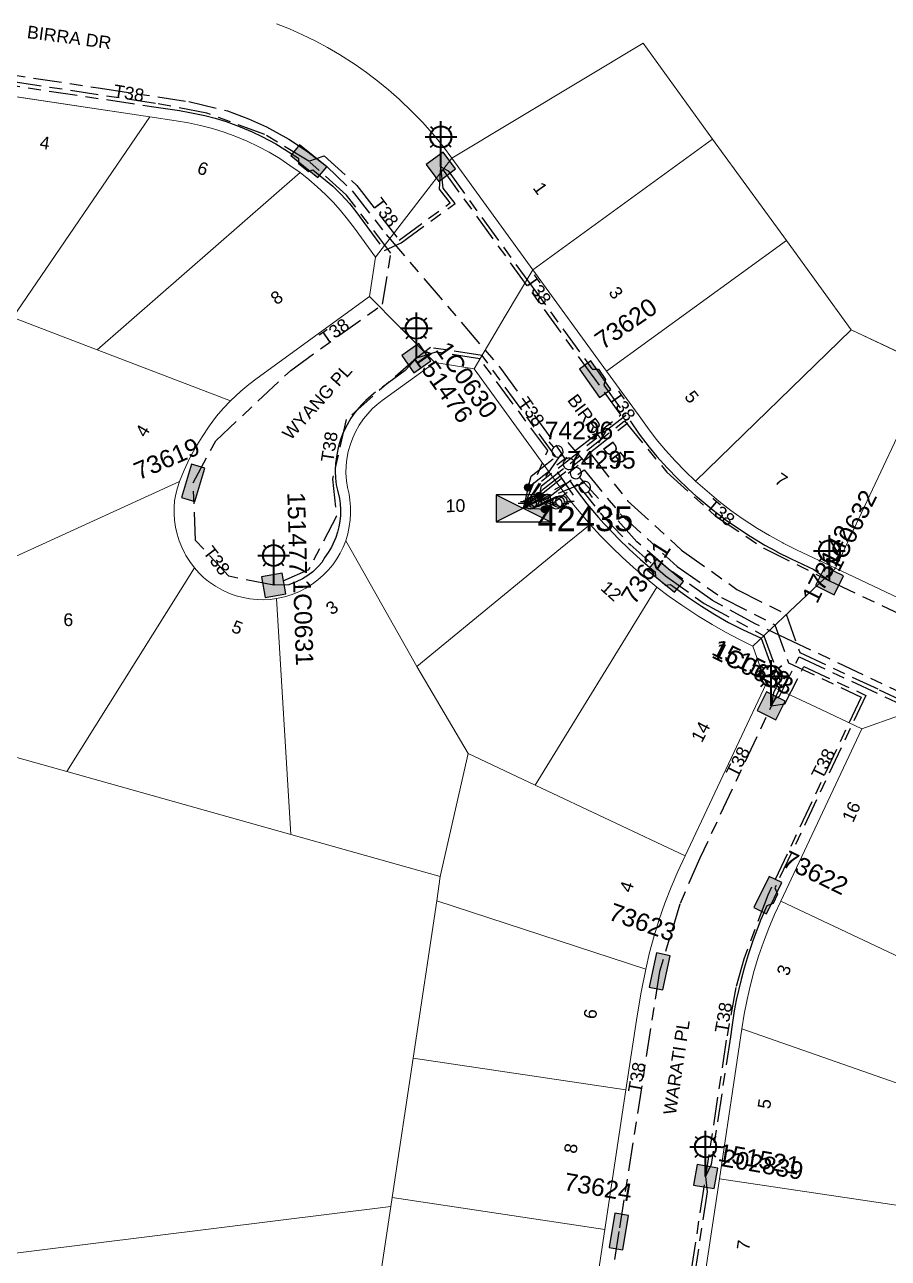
# Model space of a CAD drawing. Header units: metres. Extents: x 299834 to 302538, y 6172833 to 6174390.
# Drawn here: x 300978.9 to 301101.4, y 6173409.2 to 6173584.1 of the extents above; entities that cross this region are included whole.
import ezdxf
from ezdxf.enums import TextEntityAlignment as Align

# ---------------------------------------------------------------- set-up
doc = ezdxf.new("R2010")
doc.units = ezdxf.units.M
doc.linetypes.add('Cable Exist UG', pattern=[8.2, 4, -1.2, 1.8, -1.2])
doc.layers.get('0').update_dxf_attribs({"color": 6})
doc.layers.add('Cadastre Land Parcels_SP_EXT', color=9, linetype='Continuous', lineweight=5)
doc.layers.add('Cadastre Roads_SP_EXT', color=9, linetype='Continuous', lineweight=5)
for name, color, linetype in [('Equip_HV_EXT', 7, 'Continuous'), ('Equip_LV_EXT', 7, 'Continuous'), ('Equip_SP_SL_EXT', 7, 'Continuous'), ('Mains_HV_EXT', 7, 'Continuous'), ('Mains_LV_EXT', 7, 'Continuous'), ('Mains_SL_EXT', 7, 'Continuous'), ('Sub_SP_EXT', 7, 'Continuous'), ('SupportsUG_SP_LV_EXT', 7, 'Continuous'), ('SupportsUG_SP_LV_SL_EXT', 7, 'Continuous')]:
    doc.layers.add(name, color=color, linetype=linetype)
doc.styles.add('COLUMN_LABEL', font='arial.ttf')
doc.styles.add('iecARIAL', font='arial.ttf', dxfattribs={"height": 2})
doc.styles.add('POLE_LABEL', font='arial.ttf')
doc.styles.get("Standard").update_dxf_attribs({"font": 'arial.ttf'})
doc.styles.add('SWITCH_LABEL', font='arial.ttf', dxfattribs={"height": 2.5})

# ---------------------------------------------------------------- blocks, each defined once
blk = doc.blocks.new('SUB_PADMOUNT_EXT')
for points in [[(0, 0), (-3.84, 1.92), (-3.84, -1.92)], [(0, 0), (3.84, 1.92), (3.84, -1.92)]]:
    blk.add_hatch(color=256).paths.add_polyline_path(points)
for p, q in [((3.84, 1.92), (-3.84, -1.92)), ((-3.84, 1.92), (3.84, -1.92))]:
    blk.add_line(p, q)
blk.add_lwpolyline([(-3.84, -1.92), (3.84, -1.92), (3.84, 1.92), (-3.84, 1.92)], close=True)
for tag, height, flags, p in [('ASSET_NUM', 3.5, 8, (2, 2)), ('STREET_CODE', 0.2, 9, (1.5, 0)), ('CONSTRUCTED_VOLTAGE', 0.2, 9, (1.5, -0.2)), ('OPERATING_VOLTAGE', 0.2, 9, (1.5, -0.6)), ('ORIENTATION', 0.2, 9, (1.5, -0.8)), ('OWNED_BY', 0.2, 9, (1.5, -1)), ('OPERATED_BY', 0.2, 9, (1.5, -1.2)), ('SECONDARY_VOLTAGE', 0.2, 9, (1.5, -1.6)), ('STATE', 0.2, 9, (1.5, -1.8)), ('NO_PHASES', 0.2, 9, (1.5, -0.4)), ('MAINTAINED_BY', 0.2, 9, (1.5, -1.4)), ('SUBSTATION_TYPE', 0.2, 9, (1.5, -2.2)), ('STREETNAME', 0.2, 9, (1.5, -3)), ('SUBURB', 0.2, 9, (1.5, -3.2)), ('PARENT', 0.2, 9, (1.5, -2)), ('USAGE', 0.2, 9, (1.5, -2.4)), ('LEGEND', 0.2, 9, (1.5, -2.6)), ('LOCATION', 0.2, 9, (1.5, -2.8)), ('NOTES', 0.2, 9, (1.5, -3.4)), ('Z', 0.2, 1, (1.5, -3.6))]:
    blk.add_attdef(tag, text='', height=height, dxfattribs=dict(flags=flags)).set_placement(p, align=Align.MIDDLE_LEFT)
blk = doc.blocks.new('COLUMN_EXT')
blk.add_hatch(color=256).paths.add_polyline_path([(-1.49, 1.48), (-1.49, -1.49), (1.48, -1.49), (1.48, 1.48)])
blk.add_lwpolyline([(-1.49, -1.49), (1.48, -1.49), (1.48, 1.48), (-1.49, 1.48)], close=True)
for tag, height, style, flags, p in [('ASSET_NUM', 2.5, 'COLUMN_LABEL', 8, (2, 2)), ('STRUCTURE_PLANT_NUMBER', 0.2, 'POLE_LABEL', 9, (1.81, 0.03)), ('STREET_CODE', 0.2, 'COLUMN_LABEL', 9, (1.81, -0.2))]:
    blk.add_attdef(tag, text='', height=height, dxfattribs=dict(style=style, flags=flags)).set_placement(p, align=Align.MIDDLE_LEFT)
at = {"flags": 9}
for tag, p in [('COLUMN_TYPE', (1.81, -0.4)), ('OWNED_BY', (1.81, -0.6)), ('STATE', (1.81, -0.8)), ('USAGE', (1.81, -1)), ('STREETNAME', (1.81, -1.6)), ('SUBURB', (1.81, -1.8)), ('LEGEND', (1.81, -1.2)), ('LOCATION', (1.81, -1.4)), ('NOTES', (1.81, -2))]:
    blk.add_attdef(tag, text='', height=0.2, dxfattribs=at).set_placement(p, align=Align.MIDDLE_LEFT)
at = {"flags": 1}
blk.add_attdef('Z', (1.81, -2.35), '', height=0.2, dxfattribs=at)
blk = doc.blocks.new('PILLAR_EXT')
blk.add_hatch(color=256).paths.add_polyline_path([(-2.475, 0.99), (-2.475, -0.99), (2.475, -0.99), (2.475, 0.99)])
blk.add_lwpolyline([(-2.475, -0.99), (2.475, -0.99), (2.475, 0.99), (-2.475, 0.99)], close=True)
at = {"style": 'iecARIAL', "flags": 8}
blk.add_attdef('ASSET_NUM', (1.5, 3.5), '', height=2.5, dxfattribs=at)
for tag, p, flags in [('OWNED_BY', (0, -0.2), 9), ('STATE', (0, -0.4), 9), ('SUPPORT_TYPE', (0, -0.6), 9), ('STREETNAME', (0, -1.8), 9), ('USAGE', (0, -0.8), 9), ('LEGEND', (0, -1), 9), ('LOCATION', (0, -1.2), 9), ('NOTES', (0, -1.4), 9), ('PARENT', (0, -1.6), 9), ('SUBURB', (0, -2), 1)]:
    blk.add_attdef(tag, p, '', height=0.2, dxfattribs=dict(flags=flags))
blk = doc.blocks.new('SL_LANTERN_EXT')
at = {"lineweight": 40}
for p, q in [((-1.46, 5.68), (-1.06, 5.28)), ((0, 1.97), (0, 6.47)), ((1.46, 5.68), (1.06, 5.28)), ((-2.25, 4.22), (2.25, 4.22)), ((-1.46, 2.76), (-1.06, 3.16)), ((0, 0), (0, 2.72)), ((1.46, 2.76), (1.06, 3.16))]:
    blk.add_line(p, q, dxfattribs=at)
blk.add_circle((0, 4.22), 1.5, dxfattribs=at)
at = {"style": 'iecARIAL', "flags": 8}
blk.add_attdef('ASSET_NUM', (1.5, 1.5), '', height=2.5, dxfattribs=at)
for tag, p, height, flags in [('OPERATING_VOLTAGE', (0.98, -1.65), 0.2, 9), ('ORIENTATION', (0.98, -1.85), 0.2, 9), ('CONSTRUCTED_VOLTAGE', (0.98, -0.65), 0.2, 9), ('CONTROL_TYPE', (0.98, -0.85), 0.2, 9), ('LANTERN_PURPOSE', (0.98, -1.05), 0.2, 9), ('LANTERN_TYPE', (0.98, -1.25), 0.2, 9), ('NO_PHASES', (0.98, -1.45), 0.2, 9), ('LNUMBER', (2.18, -3.25), 2.5, 8), ('OWNED_BY', (0.98, -2.05), 0.2, 9), ('STATE', (0.98, -2.25), 0.2, 9), ('USAGE', (0.98, -2.45), 0.2, 9), ('CEXIST', (0.98, -2.65), 0.2, 9), ('CNEW', (0.98, -2.85), 0.2, 9), ('CNUMBER', (0.98, -3.05), 0.2, 9), ('CREMOVE', (0.98, -3.25), 0.2, 9), ('CREPLACE', (0.98, -3.45), 0.2, 9), ('LKINGHEIGHT', (0.98, -3.65), 0.2, 9), ('LBRACKET', (0.98, -3.85), 0.2, 9), ('LBRACKETVOCAB', (0.98, -4.05), 0.2, 9), ('LCATEGORY', (0.98, -4.25), 0.2, 9), ('LCHARGE1', (0.98, -4.45), 0.2, 9), ('LCHARGE1PERCENT', (0.98, -4.65), 0.2, 9), ('LCHARGE2', (0.98, -4.85), 0.2, 9), ('LCHARGE2PERCENT', (0.98, -5.05), 0.2, 9), ('LCHARGE3', (0.98, -5.25), 0.2, 9), ('LCHARGE3PERCENT', (0.98, -5.45), 0.2, 9), ('LEXIST', (0.98, -5.65), 0.2, 9), ('LLAMP', (0.98, -5.85), 0.2, 9), ('LLAMPVOCAB', (0.98, -6.05), 0.2, 9), ('LMAST', (0.98, -6.25), 0.2, 9), ('LMASTVOCAB', (0.98, -6.45), 0.2, 9), ('LNEW', (0.98, -6.65), 0.2, 9), ('LANTNUMBER', (0.98, -6.85), 0.2, 9), ('LOUTREACH', (0.98, -7.25), 0.2, 9), ('LOUTREACHVOCAB', (0.98, -7.45), 0.2, 9), ('LRATECODE', (0.98, -7.65), 0.2, 9), ('LREMOVE', (0.98, -7.85), 0.2, 9), ('LREPLACE', (0.98, -8.05), 0.2, 9), ('LTYPE', (0.98, -8.25), 0.2, 9), ('LTYPEVOCAB', (0.98, -8.45), 0.2, 9), ('LEGEND', (0.98, -8.65), 0.2, 9), ('LOCATION', (0.98, -8.85), 0.2, 9), ('STREETNAME', (0.98, -9.25), 0.2, 9), ('SUBURB', (0.98, -9.45), 0.2, 1), ('NOTES', (0.98, -9.05), 0.2, 9)]:
    blk.add_attdef(tag, p, '', height=height, dxfattribs=dict(flags=flags))
blk = doc.blocks.new('LV_UG_DFUSE_CLOSED_EXT')
for points in [[(1, 0), (0, 0)], [(5.04, 0.73), (2.16, -0.72)], [(5.05, -0.71), (2.16, 0.72)], [(6.2, 0.01), (7.2, 0.01)]]:
    blk.add_lwpolyline(points)
for centre in [(1.8, 0), (5.4, 0.01)]:
    blk.add_circle(centre, 0.8)
at = {"flags": 9}
for tag, p in [('ACTUAL_STATUS', (0, 0)), ('CONSTRUCTED_VOLTAGE', (0, -0.2)), ('OPERATING_VOLTAGE', (0, -0.6)), ('ORIENTATION', (0, -0.8)), ('STATE', (0, -1)), ('SWITCH_TYPE', (0, -1.2)), ('NO_PHASES', (0, -0.4)), ('USAGE', (0, -1.4)), ('NOTES', (0, -1.6))]:
    blk.add_attdef(tag, text='', height=0.2, dxfattribs=at).set_placement(p, align=Align.MIDDLE_LEFT)
at = {"flags": 1}
blk.add_attdef('Z', (0, 0), '', height=0.2, dxfattribs=at)
blk = doc.blocks.new('SWG_HOLEC_SU_EXT')
blk.add_line((1.8, -2), (5.8, -2))
for points in [[(1, 0), (0, 0)], [(6.6, 0), (7.6, 0)]]:
    blk.add_lwpolyline(points)
for points in [[(1.8, -0.8, 1), (1.8, 0.8, 1)], [(5.8, -0.8, 1), (5.8, 0.8, 1)]]:
    blk.add_lwpolyline(points, format="xyb", close=True)
at = {"style": 'SWITCH_LABEL', "flags": 8}
blk.add_attdef('ASSET_NUM', text='', height=2.5, rotation=179.9544, dxfattribs=at).set_placement((-2.4, 0), align=Align.MIDDLE_LEFT)
at = {"flags": 1}
blk.add_attdef('Z', (0, 0), '', height=0.2, dxfattribs=at)
at = {"flags": 9}
for tag, p in [('ACTUAL_STATUS', (0, -0.4)), ('CONSTRUCTED_VOLTAGE', (0, -0.6)), ('OPERATING_VOLTAGE', (0, -1)), ('ORIENTATION', (0, -1.2)), ('OWNED_BY', (0, -1.4)), ('STATE', (0, -1.8)), ('NO_PHASES', (0, -0.8)), ('PARENT', (0, -1.6)), ('SWITCH_TYPE', (0, -2)), ('STREETNAME', (0, -2.6)), ('SUBURB', (0, -2.8)), ('USAGE', (0, -2.2)), ('LOCATION', (0, -2.4)), ('NOTES', (0, -3))]:
    blk.add_attdef(tag, text='', height=0.2, dxfattribs=at).set_placement(p, align=Align.MIDDLE_LEFT)
at = {"style": 'SWITCH_LABEL', "flags": 9}
blk.add_attdef('STREET_CODE', text='', height=0.2, dxfattribs=at).set_placement((0, -0.2), align=Align.MIDDLE_LEFT)
blk = doc.blocks.new('CONNECTOR_NODE_EXT')
h = blk.add_hatch(color=256)
edge = h.paths.add_edge_path()
edge.add_arc((0, 0), 0.5, 0, 360)
blk.add_circle((0, 0), 0.5)
at = {"flags": 1}
blk.add_attdef('Z', (0, 0), '', height=0.2, dxfattribs=at)
at = {"flags": 9}
for tag, p in [('CONNECTOR_TYPE', (0, 0)), ('CONSTRUCTED_VOLTAGE', (0, -0.2)), ('OPERATING_VOLTAGE', (0, -0.6)), ('ORIENTATION', (0, -0.8)), ('SUBTYPE', (0, -1)), ('NO_PHASES', (0, -0.4)), ('USAGE', (0, -1.2)), ('NOTES', (0, -1.4))]:
    blk.add_attdef(tag, text='', height=0.2, dxfattribs=at).set_placement(p, align=Align.MIDDLE_LEFT)

msp = doc.modelspace()

# ---------------------------------------------------------------- linework, layer by layer
at = {"layer": 'Cadastre Land Parcels_SP_EXT', "linetype": 'Continuous'}
for p, q in [((301014.65, 6173584.23), (301016.49, 6173583.49)), ((301016.49, 6173583.49), (301018.31, 6173582.68)), ((301018.31, 6173582.68), (301020.09, 6173581.81)), ((301020.09, 6173581.81), (301021.84, 6173580.87)), ((301021.84, 6173580.87), (301023.55, 6173579.87)), ((301039.51, 6173565.18), (301066.61, 6173581.46)), ((301066.61, 6173581.46), (301076.47, 6173567.88)), ((301023.55, 6173579.87), (301025.78, 6173578.45)), ((301025.78, 6173578.45), (301027.4, 6173577.3)), ((301027.4, 6173577.3), (301028.99, 6173576.11)), ((301028.99, 6173576.11), (301030.52, 6173574.85)), ((301030.52, 6173574.85), (301032.02, 6173573.54)), ((301032.02, 6173573.54), (301033.93, 6173571.72)), ((301033.93, 6173571.72), (301035.31, 6173570.29)), ((301035.31, 6173570.29), (301037.06, 6173568.31)), ((301037.06, 6173568.31), (301038.31, 6173566.77)), ((301038.31, 6173566.77), (301039.51, 6173565.18)), ((301076.47, 6173567.88), (301086.92, 6173553.5)), ((301086.92, 6173553.5), (301096.11, 6173540.84)), ((301096.11, 6173540.84), (301107.33, 6173535.55))]:
    msp.add_line(p, q, dxfattribs=at)
for points in [[(301076.47, 6173567.88), (301066.61, 6173581.46), (301039.51, 6173565.18), (301050.99, 6173549.37), (301076.47, 6173567.88)], [(300996.68, 6173571.04), (300971.47, 6173574.82), (300962.42, 6173544.83), (300977.25, 6173542.61), (300996.68, 6173571.04)], [(301017.97, 6173563.14), (301016.54, 6173564.16), (301015.08, 6173565.12), (301013.58, 6173566.01), (301012.03, 6173566.82), (301010.45, 6173567.57), (301008.84, 6173568.25), (301007.2, 6173568.85), (301005.54, 6173569.37), (301003.85, 6173569.82), (301002.14, 6173570.2), (301000.42, 6173570.49), (300996.68, 6173571.04), (300977.25, 6173542.61), (300989.2, 6173538.02), (301017.97, 6173563.14)], [(301086.92, 6173553.5), (301076.47, 6173567.88), (301050.99, 6173549.37), (301061.44, 6173534.98), (301086.92, 6173553.5)], [(301009.56, 6173532.13), (301010.71, 6173533.1), (301011.9, 6173534.01), (301027.81, 6173545.56), (301028.69, 6173551.15), (301025.67, 6173555.25), (301024.72, 6173556.52), (301023.72, 6173557.74), (301022.66, 6173558.92), (301021.56, 6173560.05), (301020.4, 6173561.13), (301019.2, 6173562.16), (301017.97, 6173563.14), (300989.2, 6173538.02), (301008.11, 6173530.76), (301009.56, 6173532.13)], [(301096.11, 6173540.84), (301086.92, 6173553.5), (301061.44, 6173534.98), (301066.04, 6173528.65), (301067.23, 6173526.98), (301068.48, 6173525.36), (301069.79, 6173523.79), (301071.15, 6173522.27), (301072.58, 6173520.81), (301074.05, 6173519.41), (301096.11, 6173540.84)], [(300976.51, 6173508.19), (301000.86, 6173519.32), (301001.55, 6173520.97), (301002.31, 6173522.58), (301003.16, 6173524.16), (301004.08, 6173525.68), (301005.07, 6173527.17), (301006.14, 6173528.59), (301007.09, 6173529.71), (301008.11, 6173530.76), (300989.2, 6173538.02), (300977.25, 6173542.61), (300970.63, 6173525.4), (300970.16, 6173508.05), (300970.09, 6173505.25), (300976.51, 6173508.19)], [(301095.65, 6173510.77), (301107.33, 6173535.55), (301096.11, 6173540.84), (301074.05, 6173519.41), (301075.67, 6173517.95), (301077.34, 6173516.57), (301079.07, 6173515.24), (301080.66, 6173514.11), (301082.84, 6173512.68), (301084.53, 6173511.68), (301086.44, 6173510.63), (301086.47, 6173510.61), (301088.45, 6173509.61), (301093.9, 6173507.06), (301095.65, 6173510.77)], [(301054.92, 6173509.83), (301059.1, 6173513.26), (301056.81, 6173515.97), (301054.65, 6173518.79), (301042.64, 6173535.33), (301037.06, 6173536.21), (301029.63, 6173530.82), (301028.89, 6173530.25), (301028.2, 6173529.62), (301027.56, 6173528.94), (301026.97, 6173528.21), (301026.36, 6173527.32), (301025.82, 6173526.37), (301025.43, 6173525.52), (301025.1, 6173524.65), (301024.81, 6173523.6), (301024.6, 6173522.53), (301024.5, 6173521.6), (301024.48, 6173520.51), (301024.54, 6173519.43), (301024.7, 6173518.48), (301024.93, 6173517.54), (301025.01, 6173516.68), (301025.1, 6173515.75), (301025.12, 6173514.82), (301025.06, 6173513.89), (301024.94, 6173512.97), (301024.73, 6173511.93), (301024.45, 6173510.91), (301025.2, 6173509.59), (301034.55, 6173493.13), (301054.92, 6173509.83)], [(301115.5, 6173511.18), (301123.41, 6173527.96), (301107.33, 6173535.55), (301095.65, 6173510.77), (301093.9, 6173507.06), (301109.98, 6173499.47), (301115.5, 6173511.18)], [(301003.01, 6173507.09), (301002.33, 6173508.01), (301001.78, 6173508.87), (301001.63, 6173509.14), (301001.19, 6173510.02), (301000.82, 6173510.94), (301000.53, 6173511.89), (301000.32, 6173512.86), (301000.18, 6173513.84), (301000.11, 6173514.77), (301000.12, 6173515.7), (301000.19, 6173516.62), (301000.35, 6173517.54), (301000.57, 6173518.44), (301000.86, 6173519.32), (300976.51, 6173508.19), (300970.09, 6173505.25), (300969.48, 6173482.54), (300984.88, 6173478.21), (301003.01, 6173507.09)], [(301068.57, 6173504.38), (301066.88, 6173505.74), (301065.24, 6173507.14), (301063.64, 6173508.6), (301062.2, 6173509.99), (301062.08, 6173510.11), (301060.57, 6173511.66), (301059.1, 6173513.26), (301054.92, 6173509.83), (301034.55, 6173493.13), (301041.81, 6173480.77), (301051.3, 6173476.29), (301068.57, 6173504.38)], [(301041.81, 6173480.77), (301034.55, 6173493.13), (301025.2, 6173509.59), (301024.45, 6173510.91), (301024.09, 6173510.03), (301023.89, 6173509.64), (301023.66, 6173509.19), (301023.17, 6173508.38), (301022.6, 6173507.55), (301021.96, 6173506.77), (301021.26, 6173506.05), (301020.51, 6173505.38), (301019.68, 6173504.77), (301018.81, 6173504.22), (301017.89, 6173503.75), (301016.84, 6173503.32), (301015.77, 6173502.99), (301014.65, 6173502.75), (301016.65, 6173469.28), (301037.85, 6173463.33), (301041.81, 6173480.77)], [(301011.87, 6173502.6), (301010.87, 6173502.71), (301009.88, 6173502.89), (301008.91, 6173503.15), (301007.96, 6173503.48), (301006.97, 6173503.95), (301005.96, 6173504.51), (301005.01, 6173505.16), (301004.29, 6173505.75), (301003.63, 6173506.4), (301003.01, 6173507.09), (300984.88, 6173478.21), (301016.65, 6173469.28), (301014.65, 6173502.75), (301013.74, 6173502.62), (301012.8, 6173502.58), (301011.87, 6173502.6)], [(301084.07, 6173490.68), (301082.16, 6173496), (301080.2, 6173496.97), (301078.28, 6173497.99), (301076.38, 6173499.06), (301074.52, 6173500.2), (301072.09, 6173501.8), (301070.31, 6173503.06), (301068.57, 6173504.38), (301051.3, 6173476.29), (301072.55, 6173466.26), (301084.07, 6173490.68)], [(301030.84, 6173416.57), (301031.03, 6173417.83), (301034, 6173437.61), (301037.34, 6173459.91), (301037.85, 6173463.33), (301016.65, 6173469.28), (300984.88, 6173478.21), (300969.48, 6173482.54), (300954.45, 6173486.76), (300934.34, 6173492.41), (300920.91, 6173402.89), (301030.84, 6173416.57)], [(301117.89, 6173479.15), (301102.97, 6173486.19), (301097.64, 6173484.28), (301086.12, 6173459.86), (301104.66, 6173451.12), (301117.89, 6173479.15)], [(301067.54, 6173452.59), (301068.19, 6173454.93), (301068.91, 6173457.26), (301069.71, 6173459.55), (301070.58, 6173461.82), (301071.53, 6173464.06), (301072.55, 6173466.26), (301051.3, 6173476.29), (301041.81, 6173480.77), (301037.85, 6173463.33), (301037.34, 6173459.91), (301066.98, 6173450.23), (301067.54, 6173452.59)], [(301065.79, 6173443.61), (301066.33, 6173446.93), (301066.98, 6173450.23), (301037.34, 6173459.91), (301034, 6173437.61), (301064.15, 6173433.09), (301065.79, 6173443.61)], [(301115.38, 6173446.06), (301104.66, 6173451.12), (301086.12, 6173459.86), (301085.24, 6173457.95), (301084.42, 6173456), (301083.67, 6173454.03), (301082.99, 6173452.03), (301082.38, 6173450.01), (301081.83, 6173447.97), (301081.36, 6173445.92), (301080.96, 6173443.85), (301080.63, 6173441.77), (301111.14, 6173431.05), (301115.38, 6173446.06)], [(301108.42, 6173421.42), (301109.94, 6173426.81), (301111.14, 6173431.05), (301080.63, 6173441.77), (301077.44, 6173420.5), (301107.6, 6173415.98), (301108.42, 6173421.42)], [(301064.15, 6173433.09), (301034, 6173437.61), (301031.03, 6173417.83), (301061.19, 6173413.31), (301064.15, 6173433.09)], [(301105.45, 6173401.64), (301107.6, 6173415.98), (301077.44, 6173420.5), (301074.62, 6173401.71), (301104.78, 6173397.19), (301105.45, 6173401.64)], [(301061.19, 6173413.31), (301031.03, 6173417.83), (301030.84, 6173416.57), (301028.07, 6173398.06), (301058.22, 6173393.53), (301061.19, 6173413.31)], [(301014.57, 6173308.05), (301020.88, 6173350.08), (301025.1, 6173378.28), (301028.07, 6173398.06), (301030.84, 6173416.57), (300920.91, 6173402.89), (300917.3, 6173378.6), (300906.19, 6173303.89), (300905.37, 6173298.37), (300908.77, 6173294.88), (301014.57, 6173308.05)]]:
    msp.add_lwpolyline(points, close=True, dxfattribs=at)
at = {"layer": 'Cadastre Roads_SP_EXT', "linetype": 'Continuous'}
for p, q in [((301016.49, 6173583.49), (301014.65, 6173584.23)), ((301018.31, 6173582.68), (301016.49, 6173583.49)), ((301020.09, 6173581.81), (301018.31, 6173582.68)), ((301021.84, 6173580.87), (301020.09, 6173581.81)), ((301023.55, 6173579.87), (301021.84, 6173580.87)), ((301025.78, 6173578.45), (301023.55, 6173579.87)), ((301027.4, 6173577.3), (301025.78, 6173578.45)), ((301028.99, 6173576.11), (301027.4, 6173577.3)), ((301030.52, 6173574.85), (301028.99, 6173576.11)), ((300971.47, 6173574.82), (300996.68, 6173571.04)), ((301032.02, 6173573.54), (301030.52, 6173574.85)), ((301033.93, 6173571.72), (301032.02, 6173573.54)), ((301035.31, 6173570.29), (301033.93, 6173571.72)), ((300996.68, 6173571.04), (301000.42, 6173570.49)), ((301000.42, 6173570.49), (301002.14, 6173570.2)), ((301002.14, 6173570.2), (301003.85, 6173569.82)), ((301037.06, 6173568.31), (301035.31, 6173570.29)), ((301003.85, 6173569.82), (301005.54, 6173569.37)), ((301005.54, 6173569.37), (301007.2, 6173568.85)), ((301007.2, 6173568.85), (301008.84, 6173568.25)), ((301008.84, 6173568.25), (301010.45, 6173567.57)), ((301038.31, 6173566.77), (301037.06, 6173568.31)), ((301010.45, 6173567.57), (301012.03, 6173566.82)), ((301012.03, 6173566.82), (301013.58, 6173566.01)), ((301039.51, 6173565.18), (301038.31, 6173566.77)), ((301013.58, 6173566.01), (301015.08, 6173565.12)), ((301015.08, 6173565.12), (301016.54, 6173564.16)), ((301034.54, 6173558.74), (301039.51, 6173565.18)), ((301016.54, 6173564.16), (301017.97, 6173563.14)), ((301017.97, 6173563.14), (301019.2, 6173562.16)), ((301019.2, 6173562.16), (301020.4, 6173561.13)), ((301020.4, 6173561.13), (301021.56, 6173560.05)), ((301021.56, 6173560.05), (301022.66, 6173558.92)), ((301022.66, 6173558.92), (301023.72, 6173557.74)), ((301023.72, 6173557.74), (301024.72, 6173556.52)), ((301028.69, 6173551.15), (301034.54, 6173558.74)), ((301034.54, 6173558.74), (301034.54, 6173558.74)), ((301024.72, 6173556.52), (301025.67, 6173555.25)), ((301025.67, 6173555.25), (301028.69, 6173551.15))]:
    msp.add_line(p, q, dxfattribs=at)
for points in [[(301087.39, 6173500.93), (301093.9, 6173507.06), (301088.45, 6173509.61), (301086.47, 6173510.61), (301086.44, 6173510.63), (301084.53, 6173511.68), (301082.84, 6173512.68), (301080.66, 6173514.11), (301079.07, 6173515.24), (301077.34, 6173516.57), (301075.67, 6173517.95), (301074.05, 6173519.41), (301072.58, 6173520.81), (301071.15, 6173522.27), (301069.79, 6173523.79), (301068.48, 6173525.36), (301067.23, 6173526.98), (301066.04, 6173528.65), (301061.44, 6173534.98), (301050.99, 6173549.37), (301047.06, 6173542.76), (301042.64, 6173535.33), (301054.65, 6173518.79), (301056.81, 6173515.97), (301059.1, 6173513.26), (301060.57, 6173511.66), (301062.08, 6173510.11), (301062.2, 6173509.99), (301063.64, 6173508.6), (301065.24, 6173507.14), (301066.88, 6173505.74), (301068.57, 6173504.38), (301070.31, 6173503.06), (301072.09, 6173501.8), (301074.52, 6173500.2), (301076.38, 6173499.06), (301078.28, 6173497.99), (301080.2, 6173496.97), (301082.16, 6173496), (301087.39, 6173500.93)], [(301013.74, 6173502.62), (301014.65, 6173502.75), (301015.77, 6173502.99), (301016.84, 6173503.32), (301017.89, 6173503.75), (301018.81, 6173504.22), (301019.68, 6173504.77), (301020.51, 6173505.38), (301021.26, 6173506.05), (301021.96, 6173506.77), (301022.6, 6173507.55), (301023.17, 6173508.38), (301023.66, 6173509.19), (301023.89, 6173509.64), (301024.09, 6173510.03), (301024.45, 6173510.91), (301024.73, 6173511.93), (301024.94, 6173512.97), (301025.06, 6173513.89), (301025.12, 6173514.82), (301025.1, 6173515.75), (301025.01, 6173516.68), (301024.93, 6173517.54), (301024.7, 6173518.48), (301024.54, 6173519.43), (301024.48, 6173520.51), (301024.5, 6173521.6), (301024.6, 6173522.53), (301024.81, 6173523.6), (301025.1, 6173524.65), (301025.43, 6173525.52), (301025.82, 6173526.37), (301026.36, 6173527.32), (301026.97, 6173528.21), (301027.56, 6173528.94), (301028.2, 6173529.62), (301028.89, 6173530.25), (301029.63, 6173530.82), (301037.06, 6173536.21), (301032, 6173541.33), (301027.81, 6173545.56), (301011.9, 6173534.01), (301010.71, 6173533.1), (301009.56, 6173532.13), (301008.11, 6173530.76), (301007.09, 6173529.71), (301006.14, 6173528.59), (301005.07, 6173527.17), (301004.08, 6173525.68), (301003.16, 6173524.16), (301002.31, 6173522.58), (301001.55, 6173520.97), (301000.86, 6173519.32), (301000.57, 6173518.44), (301000.35, 6173517.54), (301000.19, 6173516.62), (301000.12, 6173515.7), (301000.11, 6173514.77), (301000.18, 6173513.84), (301000.32, 6173512.86), (301000.53, 6173511.89), (301000.82, 6173510.94), (301001.19, 6173510.02), (301001.63, 6173509.14), (301001.78, 6173508.87), (301002.33, 6173508.01), (301003.01, 6173507.09), (301003.63, 6173506.4), (301004.29, 6173505.75), (301005.01, 6173505.16), (301005.96, 6173504.51), (301006.97, 6173503.95), (301007.96, 6173503.48), (301008.91, 6173503.15), (301009.88, 6173502.89), (301010.87, 6173502.71), (301011.87, 6173502.6), (301012.8, 6173502.58), (301013.74, 6173502.62)]]:
    msp.add_lwpolyline(points, close=True, dxfattribs=at)
msp.add_lwpolyline([(301074.62, 6173401.71), (301077.44, 6173420.5), (301080.63, 6173441.77), (301080.96, 6173443.85), (301081.36, 6173445.92), (301081.83, 6173447.97), (301082.38, 6173450.01), (301082.99, 6173452.03), (301083.67, 6173454.03), (301084.42, 6173456), (301085.24, 6173457.95), (301086.12, 6173459.86), (301097.64, 6173484.28), (301091.87, 6173487.01), (301084.07, 6173490.68), (301072.55, 6173466.26), (301071.53, 6173464.06), (301070.58, 6173461.82), (301069.71, 6173459.55), (301068.91, 6173457.26), (301068.19, 6173454.93), (301067.54, 6173452.59), (301066.98, 6173450.23), (301066.33, 6173446.93), (301065.79, 6173443.61), (301064.15, 6173433.09), (301061.19, 6173413.31), (301058.22, 6173393.53)], dxfattribs=at)
at = {"layer": 'Mains_HV_EXT', "linetype": 'Cable Exist UG'}
for points in [[(300931.54, 6173583.84), (300989.69, 6173575.1), (301002.19, 6173573.19), (301007.66, 6173571.87), (301010.68, 6173570.76), (301013.2, 6173569.62), (301016.39, 6173567.87), (301018.9, 6173566.2), (301021.71, 6173564.04), (301025.36, 6173560.53), (301030.16, 6173554.36), (301046.41, 6173535.4), (301055.06, 6173523.33)], [(301055.06, 6173523.33), (301049.62, 6173515.55)], [(301058.25, 6173519.17), (301049.62, 6173515.55)], [(301237.09, 6173430.59), (301235.64, 6173424.96), (301224.31, 6173429.19), (301196.55, 6173445.17), (301154.44, 6173465.32), (301131.28, 6173476.19), (301105.23, 6173488.44), (301087.8, 6173496.68), (301082.48, 6173499.17), (301076.46, 6173502.45), (301070.21, 6173506.93), (301065.74, 6173510.81), (301058.25, 6173519.17)]]:
    msp.add_lwpolyline(points, dxfattribs=at)
at = {"layer": 'Mains_LV_EXT', "linetype": 'Cable Exist UG'}
for points in [[(301019.2, 6173564.75), (301012.97, 6173568.54), (301004.74, 6173571.58), (300997.47, 6173572.95), (300971.75, 6173576.81)], [(301002.81, 6173519.15), (301006.01, 6173525.11), (301016.64, 6173535.1), (301029.68, 6173544.47), (301030.84, 6173551.73), (301024.55, 6173559.95), (301019.2, 6173564.75)], [(301019.2, 6173564.75), (301021.39, 6173565.5), (301026.03, 6173561.3), (301029.23, 6173557.15), (301032, 6173553.56), (301039.25, 6173558.84), (301037.74, 6173560.78), (301037.94, 6173563.97)], [(301059.81, 6173533.83), (301037.94, 6173563.97)], [(301034.46, 6173536.84), (301024.53, 6173528.12), (301022.56, 6173519.66), (301023.12, 6173514.42), (301019.17, 6173506.82), (301014.23, 6173504.63)], [(301050.29, 6173518.49), (301050.73, 6173520.1), (301054.23, 6173522.85), (301043.79, 6173537.2), (301036.48, 6173538.32), (301034.46, 6173536.84)], [(301050.29, 6173518.49), (301063.47, 6173528.79), (301059.81, 6173533.83)], [(301051.9, 6173517.33), (301052.19, 6173518.71), (301063.98, 6173527.92), (301069.98, 6173520.65), (301076.86, 6173514.45), (301083.75, 6173509.87), (301093.03, 6173505.27)], [(301051.9, 6173517.33), (301059.28, 6173523.1), (301064.42, 6173516.62), (301072.07, 6173509.63), (301079.89, 6173504.05), (301086.88, 6173500.53), (301088.83, 6173495.11), (301100.1, 6173489.82), (301136.23, 6173472.72)], [(301052.68, 6173515.39), (301053.26, 6173517.12), (301058.24, 6173521.01), (301063.35, 6173514.77), (301071.44, 6173507.29), (301077.72, 6173502.92), (301085.3, 6173499.03), (301087.23, 6173493.63), (301097.53, 6173488.78), (301084.3, 6173460.71)], [(301014.23, 6173504.63), (301007.85, 6173505.92), (301003.16, 6173510.98), (301002.81, 6173519.15)], [(301050.29, 6173518.49), (301049.62, 6173515.55)], [(301052.68, 6173515.39), (301057.25, 6173518.95), (301060.96, 6173514.37), (301064.76, 6173510.39), (301069.79, 6173505.98)], [(301051.9, 6173517.33), (301049.62, 6173515.55)], [(301052.68, 6173515.39), (301049.62, 6173515.55)], [(301069.79, 6173505.98), (301075.26, 6173502.05), (301083.75, 6173497.48), (301086.22, 6173490.58), (301074.66, 6173465.95), (301071.82, 6173459.43), (301068.95, 6173449.89)], [(301093.03, 6173505.27), (301125.21, 6173490.08)], [(301084.3, 6173460.71), (301080.87, 6173451.63), (301079.77, 6173447.62), (301078.4, 6173440.16), (301075.47, 6173420.81)], [(301068.95, 6173449.89), (301063.17, 6173413.01)], [(301069.83, 6173383.24), (301075.47, 6173420.81)], [(301063.17, 6173413.01), (301057.24, 6173373.46)]]:
    msp.add_lwpolyline(points, dxfattribs=at)
at = {"layer": 'Mains_SL_EXT', "linetype": 'Cable Exist UG'}
for points in [[(300974.3, 6173575.92), (300996.92, 6173572.51), (300998.25, 6173572.33), (300998.25, 6173572.33), (301000.87, 6173571.92), (301002.34, 6173571.67), (301004.47, 6173571.23), (301005.92, 6173570.84), (301007.48, 6173570.36), (301009.49, 6173569.61), (301011.2, 6173568.9), (301012.54, 6173568.26), (301014.54, 6173567.2), (301015.82, 6173566.43), (301017.75, 6173565.16), (301017.75, 6173564.42), (301019.15, 6173563.31), (301019.79, 6173563.53), (301019.79, 6173563.53), (301022.62, 6173561.19), (301023.8, 6173560.01), (301024.97, 6173558.73), (301025.87, 6173557.62), (301026.91, 6173556.22), (301029.93, 6173552.08), (301032.3, 6173553.16), (301032.3, 6173553.16), (301039.94, 6173558.75), (301038.26, 6173560.94), (301037.94, 6173563.97)], [(301037.94, 6173563.97), (301038.95, 6173563.4), (301038.95, 6173563.4), (301049.75, 6173548.48), (301050.42, 6173547.61), (301050.42, 6173547.61), (301059.39, 6173535.27), (301060.27, 6173535.26), (301061.27, 6173533.79), (301061.02, 6173533.01), (301061.02, 6173533.01), (301064.16, 6173528.7), (301051.88, 6173519.11), (301049.62, 6173515.55)], [(301034.46, 6173536.84), (301032.87, 6173535.09), (301032.87, 6173535.09), (301028.42, 6173531.81), (301027.29, 6173530.83), (301026.67, 6173530.19), (301025.75, 6173529.1), (301025.17, 6173528.32), (301024.65, 6173527.39), (301024.09, 6173526.27), (301023.71, 6173525.31), (301023.42, 6173524.35), (301023.17, 6173523.12), (301023, 6173521.87), (301022.94, 6173520.8), (301022.98, 6173519.82), (301023.09, 6173518.85), (301023.26, 6173518.09), (301023.56, 6173516.91), (301023.67, 6173516.16), (301023.72, 6173515.35), (301023.69, 6173514.52), (301023.61, 6173513.7), (301023.47, 6173512.9), (301023.29, 6173512.16), (301023.04, 6173511.39), (301022.43, 6173510.02), (301022.43, 6173510.02), (301021.97, 6173509.26), (301021.49, 6173508.63), (301021.08, 6173507.87), (301020.6, 6173507.34), (301019.8, 6173506.52), (301019.09, 6173506.01), (301018.31, 6173505.56), (301017.43, 6173505.12), (301016.39, 6173504.7), (301014.23, 6173504.63)], [(301049.62, 6173515.55), (301053.08, 6173523.72), (301053.08, 6173523.72), (301043.48, 6173536.71), (301037.24, 6173537.7), (301034.46, 6173536.84)], [(301049.62, 6173515.55), (301052.49, 6173518.32), (301052.49, 6173518.32), (301064.79, 6173527.93), (301066.05, 6173526.06), (301066.05, 6173526.06), (301067.45, 6173524.23), (301068.57, 6173522.88), (301070.02, 6173521.27), (301071.52, 6173519.73), (301073.01, 6173518.32), (301074.15, 6173517.28), (301074.15, 6173517.28), (301074.57, 6173516.91), (301076.56, 6173515.28), (301078.41, 6173513.86), (301079.87, 6173512.85), (301081.78, 6173511.61), (301083.89, 6173510.32), (301085.55, 6173509.41), (301085.59, 6173509.37), (301087.58, 6173508.38), (301090.81, 6173506.88), (301093.03, 6173505.27)], [(301049.62, 6173515.55), (301056.21, 6173519.44), (301056.21, 6173519.44), (301057.14, 6173518.17), (301058.65, 6173516.18), (301060.28, 6173514.23), (301061.05, 6173513.39), (301061.05, 6173513.39), (301061.68, 6173512.71), (301063.08, 6173511.24), (301063.14, 6173511.2), (301064.65, 6173509.74), (301066.22, 6173508.3), (301067.84, 6173506.93), (301068.34, 6173506.52), (301068.36, 6173505.89), (301069.76, 6173504.63), (301070.49, 6173504.75), (301070.49, 6173504.75), (301073.03, 6173502.9), (301074.88, 6173501.65), (301076.77, 6173500.48), (301078.74, 6173499.37), (301080.72, 6173498.34), (301083.35, 6173497.12), (301085.68, 6173490.61), (301085.08, 6173489.37), (301084.77, 6173487.54)], [(301084.77, 6173487.54), (301086.71, 6173487.84), (301086.71, 6173487.84), (301089.41, 6173493.11), (301089.41, 6173493.11), (301098.21, 6173489.02), (301085.29, 6173461.74), (301085.67, 6173460.84), (301085.03, 6173459.5), (301084.16, 6173459.18), (301084.16, 6173459.18), (301083.29, 6173457.24), (301082.21, 6173454.39), (301081.5, 6173452.24), (301080.92, 6173450.36), (301080.5, 6173448.75), (301079.82, 6173445.82), (301079.53, 6173444.31), (301079.18, 6173441.98), (301078.98, 6173440.62), (301078.98, 6173440.62), (301076.24, 6173422.54), (301075.47, 6173420.81)], [(301084.77, 6173487.54), (301085.44, 6173488.65), (301085.44, 6173488.65), (301085.96, 6173488.92), (301088.74, 6173494.49), (301103.65, 6173487.52), (301103.65, 6173487.52), (301118.52, 6173480.52), (301119.92, 6173479.86), (301119.92, 6173479.86), (301134.51, 6173472.98), (301136.23, 6173472.72)], [(301075.47, 6173420.81), (301075.67, 6173418.63), (301075.67, 6173418.63), (301073.14, 6173401.94), (301072.87, 6173400.05), (301072.87, 6173400.05), (301070.53, 6173384.47), (301071.08, 6173383.9), (301070.87, 6173382.22), (301070.09, 6173381.76), (301070.09, 6173381.76), (301069.29, 6173376.22), (301080.72, 6173361.99), (301093.2, 6173360.78), (301092.74, 6173360.01), (301092.74, 6173360.01), (301093.9, 6173350.68), (301091.68, 6173350.87), (301091.68, 6173350.87), (301081.08, 6173351.91), (301080.03, 6173351.99), (301080.03, 6173351.99), (301076.36, 6173352.36), (301075.11, 6173352.96)]]:
    msp.add_lwpolyline(points, dxfattribs=at)

# ---------------------------------------------------------------- block references
at = {"layer": 'Equip_HV_EXT'}
ref = msp.add_blockref('SWG_HOLEC_SU_EXT', (301058.25, 6173519.17), dxfattribs=dict(at, rotation=130.5086671550163))
ref.add_attrib('ASSET_NUM', '74295', dxfattribs={"layer": '0', "height": 2.5, "style": 'SWITCH_LABEL'}).set_placement((301055.85, 6173520.42), align=Align.BOTTOM_LEFT)
ref = msp.add_blockref('SWG_HOLEC_SU_EXT', (301055.06, 6173523.33), dxfattribs=dict(at, rotation=304.5551924214623))
ref.add_attrib('ASSET_NUM', '74296', dxfattribs={"layer": '0', "height": 2.5, "style": 'SWITCH_LABEL'}).set_placement((301052.66, 6173524.58), align=Align.BOTTOM_LEFT)
at = {"layer": 'Equip_LV_EXT'}
for name, p in [('CONNECTOR_NODE_EXT', (301050.29, 6173518.49)), ('CONNECTOR_NODE_EXT', (301051.9, 6173517.33)), ('LV_UG_DFUSE_CLOSED_EXT', (301048.88, 6173516.22)), ('LV_UG_DFUSE_CLOSED_EXT', (301049.21, 6173516.46)), ('LV_UG_DFUSE_CLOSED_EXT', (301049.62, 6173516.54)), ('CONNECTOR_NODE_EXT', (301052.68, 6173515.39))]:
    msp.add_blockref(name, p, dxfattribs=at)
at = {"layer": 'Equip_SP_SL_EXT'}
msp.add_blockref('SL_LANTERN_EXT', (301037.94, 6173563.97), dxfattribs=at)
ref = msp.add_blockref('SL_LANTERN_EXT', (301034.46, 6173536.84), dxfattribs=at)
ref.add_attrib('ASSET_NUM', '151476', dxfattribs={"layer": '0', "height": 2.5, "rotation": 305.1586, "style": 'iecARIAL'}).set_placement((301035.96, 6173538.34), align=Align.TOP_LEFT)
ref = msp.add_blockref('SL_LANTERN_EXT', (301014.23, 6173504.63), dxfattribs=at)
ref.add_attrib('ASSET_NUM', '151477', dxfattribs={"layer": '0', "height": 2.5, "rotation": 271.5314, "style": 'iecARIAL'}).set_placement((301015.73, 6173506.13), align=Align.BOTTOM_RIGHT)
ref = msp.add_blockref('SL_LANTERN_EXT', (301093.03, 6173505.27), dxfattribs=at)
ref.add_attrib('ASSET_NUM', '173142', dxfattribs={"layer": '0', "height": 2.5, "rotation": 63.503, "style": 'iecARIAL'}).set_placement((301094.53, 6173506.77), align=Align.BOTTOM_CENTER)
ref = msp.add_blockref('SL_LANTERN_EXT', (301084.77, 6173487.54), dxfattribs=at)
ref.add_attrib('ASSET_NUM', '151520', dxfattribs={"layer": '0', "height": 2.5, "rotation": 333.616, "style": 'iecARIAL'}).set_placement((301086.27, 6173489.04), align=Align.BOTTOM_RIGHT)
ref = msp.add_blockref('SL_LANTERN_EXT', (301075.47, 6173420.81), dxfattribs=at)
ref.add_attrib('ASSET_NUM', '151521', dxfattribs={"layer": '0', "height": 2.5, "rotation": 350.2179, "style": 'iecARIAL'}).set_placement((301076.97, 6173422.31), align=Align.BOTTOM_LEFT)
at = {"layer": 'Sub_SP_EXT'}
ref = msp.add_blockref('SUB_PADMOUNT_EXT', (301049.62, 6173515.55), dxfattribs=at)
ref.add_attrib('ASSET_NUM', '42435', dxfattribs={"layer": '0', "height": 3.5}).set_placement((301051.62, 6173515.8), align=Align.TOP_LEFT)
at = {"layer": 'SupportsUG_SP_LV_EXT', "rotation": 320.8077313970887}
msp.add_blockref('PILLAR_EXT', (301019.2, 6173564.75), dxfattribs=at)
at = {"layer": 'SupportsUG_SP_LV_EXT'}
ref = msp.add_blockref('PILLAR_EXT', (301059.81, 6173533.83), dxfattribs=dict(at, rotation=124.9854446886337))
ref.add_attrib('ASSET_NUM', '73620', dxfattribs={"layer": '0', "height": 2.5, "rotation": 34.694, "style": 'iecARIAL'}).set_placement((301061.31, 6173537.33), align=Align.BOTTOM_LEFT)
ref = msp.add_blockref('PILLAR_EXT', (301002.81, 6173519.15), dxfattribs=dict(at, rotation=253.2805627767928))
ref.add_attrib('ASSET_NUM', '73619', dxfattribs={"layer": '0', "height": 2.5, "rotation": 23.2812, "style": 'iecARIAL'}).set_placement((301004.31, 6173522.65), align=Align.BOTTOM_RIGHT)
ref = msp.add_blockref('PILLAR_EXT', (301069.79, 6173505.98), dxfattribs=dict(at, rotation=320.7874232132801))
ref.add_attrib('ASSET_NUM', '73621', dxfattribs={"layer": '0', "height": 2.5, "rotation": 57.2948, "style": 'iecARIAL'}).set_placement((301071.29, 6173509.48), align=Align.BOTTOM_RIGHT)
ref = msp.add_blockref('PILLAR_EXT', (301084.3, 6173460.71), dxfattribs=dict(at, rotation=63.74464688208381))
ref.add_attrib('ASSET_NUM', '73622', dxfattribs={"layer": '0', "height": 2.5, "rotation": 334.0418, "style": 'iecARIAL'}).set_placement((301085.8, 6173464.21), align=Align.BOTTOM_LEFT)
ref = msp.add_blockref('PILLAR_EXT', (301068.95, 6173449.89), dxfattribs=dict(at, rotation=258.0066642671177))
ref.add_attrib('ASSET_NUM', '73623', dxfattribs={"layer": '0', "height": 2.5, "rotation": 340.756, "style": 'iecARIAL'}).set_placement((301070.45, 6173453.39), align=Align.BOTTOM_RIGHT)
ref = msp.add_blockref('PILLAR_EXT', (301063.17, 6173413.01), dxfattribs=dict(at, rotation=260.4172941144623))
ref.add_attrib('ASSET_NUM', '73624', dxfattribs={"layer": '0', "height": 2.5, "rotation": 350.1064, "style": 'iecARIAL'}).set_placement((301064.67, 6173416.51), align=Align.BOTTOM_RIGHT)
at = {"layer": 'SupportsUG_SP_LV_SL_EXT', "rotation": 127.0362698682558}
msp.add_blockref('COLUMN_EXT', (301037.94, 6173563.97), dxfattribs=at)
at = {"layer": 'SupportsUG_SP_LV_SL_EXT'}
ref = msp.add_blockref('COLUMN_EXT', (301034.46, 6173536.84), dxfattribs=dict(at, rotation=35.05610429507526))
ref.add_attrib('ASSET_NUM', '1C0630', dxfattribs={"layer": '0', "height": 2.5, "rotation": 305.1586, "style": 'COLUMN_LABEL'}).set_placement((301036.46, 6173537.59), align=Align.BOTTOM_LEFT)
ref = msp.add_blockref('COLUMN_EXT', (301093.03, 6173505.27), dxfattribs=dict(at, rotation=153.6929950904147))
ref.add_attrib('ASSET_NUM', '1C0632', dxfattribs={"layer": '0', "height": 2.5, "rotation": 63.2284, "style": 'COLUMN_LABEL'}).set_placement((301095.03, 6173506.02), align=Align.BOTTOM_LEFT)
ref = msp.add_blockref('COLUMN_EXT', (301014.23, 6173504.63), dxfattribs=dict(at, rotation=9.970511620629239))
ref.add_attrib('ASSET_NUM', '1C0631', dxfattribs={"layer": '0', "height": 2.5, "rotation": 271.9837, "style": 'COLUMN_LABEL'}).set_placement((301016.23, 6173505.38), align=Align.BOTTOM_LEFT)
ref = msp.add_blockref('COLUMN_EXT', (301084.77, 6173487.54), dxfattribs=dict(at, rotation=243.4824205863068))
ref.add_attrib('ASSET_NUM', '1C0633', dxfattribs={"layer": '0', "height": 2.5, "rotation": 333.2118, "style": 'COLUMN_LABEL'}).set_placement((301086.77, 6173488.29), align=Align.BOTTOM_RIGHT)
ref = msp.add_blockref('COLUMN_EXT', (301075.47, 6173420.81), dxfattribs=dict(at, rotation=80.38234081817922))
ref.add_attrib('ASSET_NUM', '202839', dxfattribs={"layer": '0', "height": 2.5, "rotation": 350.2179, "style": 'COLUMN_LABEL'}).set_placement((301077.47, 6173421.56), align=Align.BOTTOM_LEFT)

# ---------------------------------------------------------------- texts
at = {"layer": 'Cadastre Land Parcels_SP_EXT'}
for s, rotation, p in [('4', 351.6964, (300980.96, 6173566.56)), ('6', 340.0234, (301003.23, 6173563.1)), ('1', 305.9636, (301050.9, 6173560.95)), ('8', 35.8666, (301014.62, 6173544.29)), ('3', 306.2155, (301061.63, 6173546.13)), ('5', 307.6183, (301072.37, 6173531.35)), ('4', 59.2154, (300996.06, 6173525.47)), ('7', 324.9279, (301085.11, 6173519.24)), ('10', 1.2311, (301038.63, 6173514.98)), ('12', 318.3, (301060.45, 6173504.08)), ('3', 35.54, (301022.45, 6173500.33)), ('5', 339.1, (301008.1, 6173498.07)), ('14', 62.7654, (301074.93, 6173482.2)), ('16', 65.7787, (301096.38, 6173470.89)), ('4', 71.28, (301064.91, 6173460.95)), ('3', 73.47, (301087.24, 6173449.15)), ('6', 80.86, (301059.91, 6173443.04)), ('5', 81.48, (301084.6, 6173430.3)), ('8', 81.46, (301057.15, 6173423.98)), ('7', 81.44, (301081.64, 6173410.27))]:
    msp.add_text(s, height=1.8, rotation=rotation, dxfattribs=at).set_placement(p)
msp.add_text('6', height=1.8, dxfattribs=at).set_placement((300984.41, 6173498.85))
at = {"layer": 'Cadastre Roads_SP_EXT'}
for s, rotation, p in [('BIRRA DR', 352.3221, (300979.17, 6173582.22)), ('WYANG PL', 48.0994, (301016.63, 6173525.09)), ('BIRRA DR', 306.5461, (301055.78, 6173530.88)), ('WARATI PL', 81.4842, (301071.24, 6173429.47))]:
    msp.add_text(s, height=1.8, rotation=rotation, dxfattribs=at).set_placement(p)
at = {"layer": 'Mains_LV_EXT'}
for rotation, p in [(350.5575, (300991.42, 6173573.87)), (306.7411, (301028.03, 6173558.71)), (304.9237, (301049.76, 6173547.72)), (34.7457, (301021.58, 6173538.66)), (305.2039, (301048.79, 6173530.49)), (305.0583, (301061.7, 6173531.25)), (81.3492, (301022.68, 6173521.99)), (319.7445, (301075.35, 6173515.68)), (307.3216, (301004.12, 6173509.31)), (63.5549, (301079.89, 6173477.28)), (63.7442, (301091.99, 6173477)), (80.3539, (301078.53, 6173441.08)), (80.0883, (301066.21, 6173432.58))]:
    msp.add_text('T38', height=1.8, rotation=rotation, dxfattribs=at).set_placement(p)

doc.saveas('drawing.dxf')
